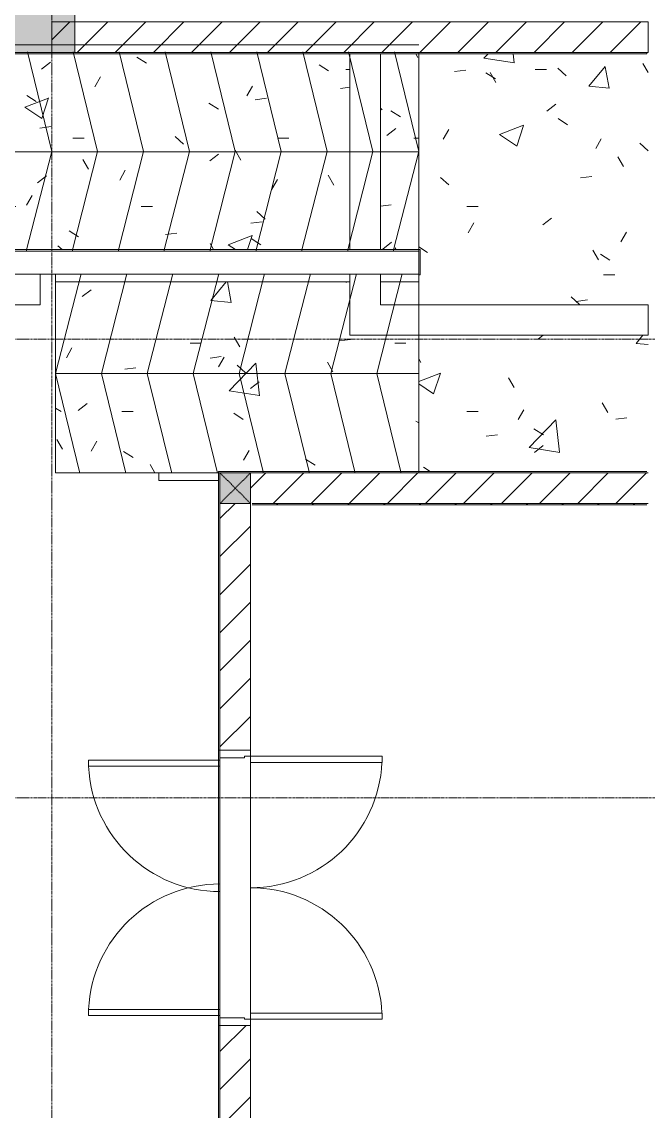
# Model space of a CAD drawing. Header units: millimetres. Extents: x 5357 to 259384, y -16348 to 109893.
# Drawn here: x 107957 to 112053, y 46387 to 53512 of the extents above; entities that cross this region are included whole.
import ezdxf

# ---------------------------------------------------------------- set-up
doc = ezdxf.new("R2010")
doc.units = ezdxf.units.MM
for name, pattern in [('Dash', [6, 3, -3]), ('Grid Line', [22.225, 12.7, -3.175, 3.175, -3.175]), ('IMPORT-Overhead', [3.96875, 2.38125, -1.5875])]:
    doc.linetypes.add(name, pattern=pattern)
for name, color, linetype, lineweight in [('0-1', 7, 'Continuous', 5), ('A-AREA-1', 30, 'IMPORT-Overhead', 9), ('A-CLNG-PATT', 13, 'Continuous', 9), ('A-DETL-GENF', 92, 'Continuous', 9), ('A-DETL-THIN', 151, 'Continuous', 9), ('A-DOOR', 31, 'Continuous', 9), ('A-DOOR-FRAM', 31, 'Continuous', 9), ('A-FLOR', 192, 'Continuous', 9), ('A-FLOR-HRAL', 11, 'Continuous', 9), ('A-FLOR-PATT', 8, 'Continuous', 9), ('A-WALL', 113, 'Continuous', 9), ('A-WALL-3', 113, 'Continuous', 18), ('A-WALL-PATT', 111, 'Continuous', 9), ('G-IMPT', 8, 'Continuous', 9), ('I-WALL-3', 2, 'Continuous', 18), ('M-EQPM', 50, 'Continuous', 9), ('S-COLS', 52, 'Continuous', 9), ('S-COLS-1', 253, 'Continuous', 5), ('S-COLS-2', 9, 'Continuous', 18), ('S-COLS-5', 52, 'Continuous', 18), ('S-COLS-6', 52, 'Dash', 9), ('S-COLS-HDLN', 52, 'Dash', 9), ('S-GRID-1', 1, 'Grid Line', 9)]:
    doc.layers.add(name, color=color, linetype=linetype, lineweight=lineweight)
pattern_1 = [(45, (0, 0), (-124.4508, 124.4508), [])]

# ---------------------------------------------------------------- blocks, each defined once
blk = doc.blocks.new('NCV_TKTC_KET CAU_rvt-1-TKCS_MB CẢNH QUAN CÂY XANH')
at = {"layer": 'S-COLS-1'}
blk.add_hatch(color=256, dxfattribs=at).paths.add_polyline_path([(107452.6, 53311.9), (108302.6, 53311.9), (108302.6, 53761.9), (107452.6, 53761.9)])
at = {"layer": 'S-COLS-2'}
for p, q in [((108302.6, 53311.9), (108302.6, 53761.9)), ((107452.6, 53311.9), (108302.6, 53311.9))]:
    blk.add_line(p, q, dxfattribs=at)
blk = doc.blocks.new('FD_07 - DIG_01-1800x2200-CỬA ĐI 2 CÁNH 2-2150809-TKCS_MB CẢNH QUAN CÂY XANH')
at = {"layer": 'A-DETL-GENF'}
for p, q in [((-835, 960), (-835, 100)), ((-795, 960), (-835, 960)), ((-795, 100), (-795, 960)), ((795, 100), (795, 960)), ((795, 960), (835, 960)), ((835, 960), (835, 100)), ((-835, 100), (-795, 100)), ((835, 100), (795, 100)), ((-860, -960), (-860, -100)), ((-860, -100), (-820, -100)), ((-820, -100), (-820, -960)), ((860, -100), (820, -100)), ((820, -100), (820, -960)), ((860, -960), (860, -100)), ((-820, -960), (-860, -960)), ((820, -960), (860, -960))]:
    blk.add_line(p, q, dxfattribs=at)
for centre, start, end in [((-835, 100), 0, 87.33412), ((835, 100), 92.66588, 180), ((-860, -100), 272.66588, 360), ((860, -100), 180, 267.33412)]:
    blk.add_arc(centre, 860, start, end, dxfattribs=at)
at = {"layer": 'A-DOOR'}
for p, q in [((850, 100), (-850, 100)), ((-860, -100), (860, -100))]:
    blk.add_line(p, q, dxfattribs=at)
at = {"layer": 'A-DOOR-FRAM'}
for p, q in [((-900, 100), (-850, 100)), ((-900, -100), (-900, 100)), ((-850, 100), (-850, -60)), ((850, 100), (900, 100)), ((850, -60), (850, 100)), ((900, 100), (900, -100)), ((-850, -60), (-860, -60)), ((-860, -60), (-860, -100)), ((860, -60), (850, -60)), ((860, -100), (860, -60)), ((-860, -100), (-900, -100)), ((900, -100), (860, -100))]:
    blk.add_line(p, q, dxfattribs=at)
blk = doc.blocks.new('Railing - Railing-1839545-TKCS_MB CẢNH QUAN CÂY XANH')
at = {"layer": 'A-FLOR-HRAL'}
for p, q in [((108852.6, 50511.9), (108852.6, 50561.9)), ((109242.6, 50561.9), (108852.6, 50561.9)), ((108852.6, 50511.9), (109242.6, 50511.9))]:
    blk.add_line(p, q, dxfattribs=at)
blk = doc.blocks.new('TKTC_XREF_251221_MB TANG 1 - TKTC_XREF_260130_MB TANG 1_dwg-4202109-TKCS_MB CẢNH QUAN CÂY XANH')
at = {"layer": 'G-IMPT'}
blk.add_line((-93899, -352648), (-93899, -354348), dxfattribs=at)
blk = doc.blocks.new('TKTC_XREF_251221_MB TANG 1 - TKTC_XREF_251221_MB TANG 1-2038492-TKCS_MB CẢNH QUAN CÂY XANH')
blk.add_blockref('TKTC_XREF_251221_MB TANG 1 - TKTC_XREF_260130_MB TANG 1_dwg-4202109-TKCS_MB CẢNH QUAN CÂY XANH', (169499.1, 384109.7))
blk = doc.blocks.new('G1_SOF - BO TRU - 200x200-3050151-TKCS_MB CẢNH QUAN CÂY XANH')
at = {"layer": 'S-COLS-HDLN'}
for p, q in [((-100, 100), (100, -100)), ((100, 100), (-100, -100))]:
    blk.add_line(p, q, dxfattribs=at)

msp = doc.modelspace()

# ---------------------------------------------------------------- hatches: boundary and pattern name
at = {"layer": 'A-CLNG-PATT'}
h = msp.add_hatch(dxfattribs=at)
h.set_pattern_fill('FP_16', color=256, style=0, pattern_type=2)
h.set_pattern_definition([(37.5, (0, 0), (-17.8824, 546.968), [7.376, -424.107, 7.376, -475.204, -461.289]), (37.5, (0, 0), (-17.8824, 546.968), [-914.063, 7.376, -453.913]), (7.5, (0, 0), (502.3874, 801.1234), [7.376, -225.398, 7.376, -381.526, -149.032]), (7.5, (0, 0), (502.3874, 801.1234), [-621.676, 7.376, -141.656]), (327.5, (-349.16, 0), (884.0133, 1.6066), [7.376, -134.559, 7.376, -503.591, -667.095]), (327.5, (-349.16, 0), (884.0133, 1.6066), [-652.902, 7.376, -659.719]), (317.5, (-349.16, 0), (853.3503, 249.1463), [7.376, -63.591, 7.376, -327.591, -383.225]), (317.5, (-349.16, 0), (853.3503, 249.1463), [-405.935, 7.376, -375.849])])
h.paths.add_polyline_path([(112252.6, 51661.9), (112852.6, 51661.9), (112852.6, 53361.9), (112252.6, 53361.9), (112252.6, 51704.7)])
h.paths.add_polyline_path([(110552.6, 51811.9), (110552.6, 51861.9), (110302.6, 51861.9), (110302.6, 51811.9), (110321.9, 51811.9)])
h.paths.add_polyline_path([(116005.3, 53061.9), (116252.6, 53062.4), (116252.6, 53361.9), (115952.6, 53361.9), (115952.6, 53061.9)])
h.paths.add_polyline_path([(112052.6, 53311.9), (112052.6, 53311.9), (112052.6, 53361.9)])
at = {"layer": 'A-FLOR-PATT'}
h = msp.add_hatch(dxfattribs=at)
h.set_pattern_fill('FP_54', color=256, style=0, pattern_type=2)
h.set_pattern_definition([(0, (361.26, 0), (1783.939, 447.04), [73.587, -1264.367, 73.587, -8400.122]), (0, (361.26, 0), (1783.939, 447.04), [-1411.542, -1264.367, 73.587, -2602.321, -4459.847]), (0, (361.26, 0), (1783.939, 447.04), [-5351.816, 73.587, -1264.367, 73.587, -3048.305]), (0, (361.26, 0), (1783.939, 447.04), [-6763.358, -818.382, 73.587, -2156.336]), (119.941, (1030.24, 223.5), (-1278.1943, 1325.0806), [73.718, -1266.61, -8488.752]), (119.941, (1030.24, 223.5), (-1278.1943, 1325.0806), [-1340.329, 73.718, -1266.611, -7148.423]), (119.941, (1030.24, 223.5), (-1278.1943, 1325.0806), [-2680.658, 73.718, -2606.94, -4467.764]), (119.941, (1030.24, 223.5), (-1278.1943, 1325.0806), [-5361.317, 73.718, -1266.611, -3127.435]), (119.941, (1030.24, 223.5), (-1278.1943, 1325.0806), [-6701.646, 73.718, -819.835, -2233.882]), (119.941, (1030.24, 223.5), (-1278.1943, 1325.0806), [-7595.2, 73.718, -2160.164]), (240.059, (1253.23, 1117.6), (-505.7228, -1772.1156), [73.718, -1266.61, -8488.752]), (240.059, (1253.23, 1117.6), (-505.7228, -1772.1156), [-1340.329, 73.718, -1266.611, -7148.423]), (240.059, (1253.23, 1117.6), (-505.7228, -1772.1156), [-2680.658, 73.718, -2606.94, -4467.764]), (240.059, (1253.23, 1117.6), (-505.7228, -1772.1156), [-5361.317, 73.718, -1266.611, -3127.435]), (240.059, (1253.23, 1117.6), (-505.7228, -1772.1156), [-6701.646, 73.718, -819.835, -2233.882]), (240.059, (1253.23, 1117.6), (-505.7228, -1772.1156), [-7595.2, 73.718, -2160.164])])
h.paths.add_polyline_path([(106252.5, 52021.9), (110102.6, 52021.9), (110102.6, 53301.9), (106242.5, 53301.9), (106242.5, 53311.9), (101752.6, 53311.9), (101752.6, 52021.9), (106242.5, 52021.9)])
h.paths.add_polyline_path([(110552.6, 52021.9), (110552.6, 53301.9), (110302.6, 53301.9), (110302.6, 52021.9)])
h = msp.add_hatch(dxfattribs=at)
h.set_pattern_fill('FP_55', color=256, style=0, pattern_type=2)
h.set_pattern_definition([(50.067, (361.3, 0), (1599.437, -140.254), [167.477, -1842.243]), (354.988, (361.3, 0), (-309.398, 1681.3), [133.798, -1471.776]), (100.427, (494.6, -11.7), (1290.039, 1541.03), [142.46, -1567.07]), (46.252, (361.3, 447), (2379.867, -369.962), [251.176, -2762.93]), (96.62, (559.6, 416.2), (2084.23, 2177.345), [213.7, -2350.715]), (351.164, (361.3, 447), (2084.21, 2177.36), [200.704, -2207.747]), (21.045, (584.3, 335.3), (1331.052, -899.942), [167.295, -1840.247]), (325.937, (584.3, 335.3), (542.58, 1620.853), [133.894, -1472.84]), (71.492, (695.2, 260.3), (1873.634, 720.914), [142.438, -1566.82]), (37.565, (361.26, 0), (27.121, 744.0844), [73.652, -1381.534, 73.652, -1421.708, -1478.621]), (37.565, (361.26, 0), (27.121, 744.0844), [-2950.546, 73.652, -1404.969]), (7.518, (361.3, 0), (586.618, 881.594), [73.59, -778.275, 73.59, -1346.928, -563.078]), (7.518, (361.3, 0), (586.618, 881.594), [-2272.384, 73.59, -489.488]), (327.439, (-136, 0), (1190.3834, -50.406), [73.638, -484.224, 73.638, -1666.892, -2309.549]), (327.439, (-136, 0), (1190.3834, -50.406), [-2298.391, 73.638, -2235.911]), (317.433, (-359, 0), (1300.459, 223.7655), [73.667, -651.841, 73.667, -1082.682, -1640.765]), (317.433, (-359, 0), (1300.459, 223.7655), [-1881.857, 73.667, -1567.098])])
h.paths.add_polyline_path([(106252.5, 52021.9), (110102.6, 52021.9), (110102.6, 53301.9), (106242.5, 53301.9), (106242.5, 53311.9), (101752.6, 53311.9), (101752.6, 52021.9), (106242.5, 52021.9)])
h.paths.add_polyline_path([(110552.6, 52021.9), (110552.6, 53301.9), (110302.6, 53301.9), (110302.6, 52021.9)])
h = msp.add_hatch(dxfattribs=at)
h.set_pattern_fill('FP_7', color=256, style=0, pattern_type=2)
h.set_pattern_definition([(0, (0, 0), (1788.16, 447.04), [73.762, -1267.358, 73.762, -1267.358, -7152.64]), (0, (0, 0), (1788.16, 447.04), [-2682.24, 73.762, -2608.478, 73.762, -1267.358, -3129.28]), (0, (0, 0), (1788.16, 447.04), [-6705.6, 73.762, -820.318, 73.762, -2161.438]), (120, (670.56, 223.5), (-1281.228, 1325.072), [73.762, -1267.358, 73.762, -8419.998]), (120, (670.56, 223.5), (-1281.228, 1325.072), [-1414.882, -1267.358, 73.762, -2608.478, -4470.4]), (120, (670.56, 223.5), (-1281.228, 1325.072), [-5364.48, 73.762, -1267.358, 73.762, -3055.518]), (120, (670.56, 223.5), (-1281.228, 1325.072), [-6779.362, -820.318, 73.762, -2161.438]), (240, (894.1, 1117.6), (-506.932, -1772.112), [73.762, -1267.358, 73.762, -8419.998]), (240, (894.1, 1117.6), (-506.932, -1772.112), [-1414.882, -1267.358, 73.762, -2608.478, -4470.4]), (240, (894.1, 1117.6), (-506.932, -1772.112), [-5364.48, 73.762, -1267.358, 73.762, -3055.518]), (240, (894.1, 1117.6), (-506.932, -1772.112), [-6779.362, -820.318, 73.762, -2161.438])])
h.paths.add_polyline_path([(111152.6, 50571.9), (112052.6, 50571.9), (112052.6, 53311.9), (112042.6, 53311.9), (112041.1, 53301.9), (110552.6, 53301.9), (110552.6, 52021.9), (110562.6, 52020.6), (110562.6, 51856.9), (110552.6, 51856.9), (110552.6, 51661.9), (112052.6, 51661.9), (112052.6, 51461.9), (110552.6, 51461.9), (110552.6, 50571.9)])
h = msp.add_hatch(dxfattribs=at)
h.set_pattern_fill('FP_47', color=256, style=0, pattern_type=2)
h.set_pattern_definition([(50, (0, 0), (1603.22, -140.263), [167.64, -1844.04]), (355, (0, 0), (-310.137, 1681.3), [134.112, -1475.232]), (100.451, (133.6, -11.7), (1293.095, 1541.026), [142.472, -1567.193]), (46.184, (0, 447), (2385.496, -369.976), [251.46, -2766.06]), (96.636, (198.8, 416.2), (2089.143, 2177.363), [213.71, -2350.79]), (351.184, (0, 447), (2089.165, 2177.343), [201.17, -2212.85]), (21, (223.5, 335.3), (1334.207, -899.933), [167.64, -1844.04]), (326, (223.5, 335.3), (543.858, 1620.856), [134.112, -1475.232]), (71.451, (334.7, 260.3), (1878.07, 720.907), [142.472, -1567.193]), (37.5, (0, 0), (27.1796, 744.0845), [73.762, -1383.589, 73.762, -1423.822, -1480.82]), (37.5, (0, 0), (27.1796, 744.0845), [-2954.934, 73.762, -1407.058]), (7.5, (0, 0), (588.013, 881.589), [73.762, -780.085, 73.762, -1350.061, -564.388]), (7.5, (0, 0), (588.013, 881.589), [-2277.669, 73.762, -490.626]), (327.5, (-498.45, 0), (1193.1998, -50.414), [73.762, -485.038, 73.762, -1669.694, -2313.432]), (327.5, (-498.45, 0), (1193.1998, -50.414), [-2302.256, 73.762, -2239.67]), (317.5, (-722, 0), (1303.538, 223.755), [73.762, -652.678, 73.762, -1084.072, -1642.872]), (317.5, (-722, 0), (1303.538, 223.755), [-1884.274, 73.762, -1569.11])])
h.paths.add_polyline_path([(111152.6, 50571.9), (112052.6, 50571.9), (112052.6, 53311.9), (112042.6, 53311.9), (112041.1, 53301.9), (110552.6, 53301.9), (110552.6, 52021.9), (110562.6, 52020.6), (110562.6, 51856.9), (110552.6, 51856.9), (110552.6, 51661.9), (112052.6, 51661.9), (112052.6, 51461.9), (110552.6, 51461.9), (110552.6, 50571.9)])
h = msp.add_hatch(dxfattribs=at)
h.set_pattern_fill('FP_50', color=256, style=0, pattern_type=2)
h.set_pattern_definition([(0, (681.4, 0), (1783.939, 447.04), [73.587, -1264.367, 73.587, -8400.122]), (0, (681.4, 0), (1783.939, 447.04), [-1411.542, -1264.367, 73.587, -2602.321, -4459.847]), (0, (681.4, 0), (1783.939, 447.04), [-5351.816, 73.587, -1264.367, 73.587, -3048.305]), (0, (681.4, 0), (1783.939, 447.04), [-6763.358, -818.382, 73.587, -2156.336]), (119.941, (1350.4, 223.5), (-1278.1943, 1325.0806), [73.718, -1266.61, -8488.752]), (119.941, (1350.4, 223.5), (-1278.1943, 1325.0806), [-1340.329, 73.718, -1266.611, -7148.423]), (119.941, (1350.4, 223.5), (-1278.1943, 1325.0806), [-2680.658, 73.718, -2606.94, -4467.764]), (119.941, (1350.4, 223.5), (-1278.1943, 1325.0806), [-5361.317, 73.718, -1266.611, -3127.435]), (119.941, (1350.4, 223.5), (-1278.1943, 1325.0806), [-6701.646, 73.718, -819.835, -2233.882]), (119.941, (1350.4, 223.5), (-1278.1943, 1325.0806), [-7595.2, 73.718, -2160.164]), (240.059, (1573.4, 1117.6), (-505.7228, -1772.1156), [73.718, -1266.61, -8488.752]), (240.059, (1573.4, 1117.6), (-505.7228, -1772.1156), [-1340.329, 73.718, -1266.611, -7148.423]), (240.059, (1573.4, 1117.6), (-505.7228, -1772.1156), [-2680.658, 73.718, -2606.94, -4467.764]), (240.059, (1573.4, 1117.6), (-505.7228, -1772.1156), [-5361.317, 73.718, -1266.611, -3127.435]), (240.059, (1573.4, 1117.6), (-505.7228, -1772.1156), [-6701.646, 73.718, -819.835, -2233.882]), (240.059, (1573.4, 1117.6), (-505.7228, -1772.1156), [-7595.2, 73.718, -2160.164])])
h.paths.add_polyline_path([(108177.6, 50561.9), (109242.6, 50561.9), (109242.6, 50571.9), (110552.6, 50571.9), (110552.6, 51461.9), (110102.6, 51461.9), (110102.6, 51811.9), (108177.6, 51811.9), (108177.6, 50718.4)])
h.paths.add_polyline_path([(110552.6, 51661.9), (110552.6, 51811.9), (110302.6, 51811.9), (110302.6, 51661.9)])
h = msp.add_hatch(dxfattribs=at)
h.set_pattern_fill('FP_51', color=256, style=0, pattern_type=2)
h.set_pattern_definition([(50.067, (681.4, 0), (1599.437, -140.254), [167.477, -1842.243]), (354.988, (681.4, 0), (-309.398, 1681.3), [133.798, -1471.776]), (100.427, (814.7, -11.7), (1290.039, 1541.03), [142.46, -1567.07]), (46.252, (681.4, 447), (2379.867, -369.962), [251.176, -2762.93]), (96.62, (879.7, 416.2), (2084.23, 2177.345), [213.7, -2350.715]), (351.164, (681.4, 447), (2084.21, 2177.36), [200.704, -2207.747]), (21.045, (904.4, 335.3), (1331.052, -899.942), [167.295, -1840.247]), (325.937, (904.4, 335.3), (542.58, 1620.853), [133.894, -1472.84]), (71.492, (1015.3, 260.3), (1873.634, 720.914), [142.438, -1566.82]), (37.565, (681.4, 0), (27.121, 744.0844), [73.652, -1381.534, 73.652, -1421.708, -1478.621]), (37.565, (681.4, 0), (27.121, 744.0844), [-2950.546, 73.652, -1404.969]), (7.518, (681.4, 0), (586.618, 881.594), [73.59, -778.275, 73.59, -1346.928, -563.078]), (7.518, (681.4, 0), (586.618, 881.594), [-2272.384, 73.59, -489.488]), (327.439, (184.14, 0), (1190.3834, -50.406), [73.638, -484.224, 73.638, -1666.892, -2309.549]), (327.439, (184.14, 0), (1190.3834, -50.406), [-2298.391, 73.638, -2235.911]), (317.433, (-38.9, 0), (1300.459, 223.7655), [73.667, -651.841, 73.667, -1082.682, -1640.765]), (317.433, (-38.9, 0), (1300.459, 223.7655), [-1881.857, 73.667, -1567.098])])
h.paths.add_polyline_path([(108177.6, 50561.9), (109242.6, 50561.9), (109242.6, 50571.9), (110552.6, 50571.9), (110552.6, 51461.9), (110102.6, 51461.9), (110102.6, 51811.9), (108177.6, 51811.9), (108177.6, 50718.4)])
h.paths.add_polyline_path([(110552.6, 51661.9), (110552.6, 51811.9), (110302.6, 51811.9), (110302.6, 51661.9)])
at = {"layer": 'A-WALL-PATT'}
h = msp.add_hatch(dxfattribs=at)
h.set_pattern_fill('FP_1', color=256, style=0, pattern_type=2)
h.set_pattern_definition(pattern_1)
h.paths.add_polyline_path([(108244, 53311.9), (112052.6, 53311.9), (112052.6, 53511.9), (108152.6, 53511.9), (108152.6, 53311.9)])
h = msp.add_hatch(dxfattribs=at)
h.set_pattern_fill('FP_1', color=256, style=0, pattern_type=2)
h.set_pattern_definition(pattern_1)
h.paths.add_polyline_path([(109452.6, 50361.9), (112052.6, 50361.9), (112052.6, 50561.9), (109452.6, 50561.9)])
h = msp.add_hatch(dxfattribs=at)
h.set_pattern_fill('FP_1', color=256, style=0, pattern_type=2)
h.set_pattern_definition(pattern_1)
h.paths.add_polyline_path([(109452.6, 46036.9), (109452.6, 46948.6), (109252.6, 46948.6), (109252.6, 46036.9)])
h.paths.add_polyline_path([(109412.6, 48748.6), (109452.6, 48748.6), (109452.6, 50361.9), (109252.6, 50361.9), (109252.6, 48748.6)])
h = msp.add_hatch(dxfattribs=at)
h.set_pattern_fill('FP_41', color=256, style=0, pattern_type=2)
h.set_pattern_definition([(45, (0, 0), (-116.67262, 116.67262), [])])
h.paths.add_polyline_path([(112052.6, 50351.9), (112052.6, 50361.9), (109462.6, 50361.9), (109462.6, 50351.9), (112042.6, 50351.9)])
at = {"layer": 'S-COLS-1'}
msp.add_hatch(color=256, dxfattribs=at).paths.add_polyline_path([(109252.6, 50361.9), (109452.6, 50361.9), (109452.6, 50561.9), (109252.6, 50561.9)])

# ---------------------------------------------------------------- linework, layer by layer
at = {"layer": 'A-AREA-1'}
for p, q in [((103652.6, 51861.9), (108177.6, 51861.9)), ((108177.6, 50561.9), (108177.6, 51861.9)), ((108852.6, 50561.9), (108177.6, 50561.9))]:
    msp.add_line(p, q, dxfattribs=at)
at = {"layer": 'A-DETL-THIN'}
for p, q in [((110552.6, 53311.9), (101752.6, 53311.9)), ((101752.6, 53311.9), (110552.6, 53311.9)), ((110552.6, 53361.9), (101952.6, 53361.9)), ((101952.6, 53361.9), (110552.6, 53361.9)), ((108152.6, 52663.9), (107993.3, 53315.9)), ((108452.6, 52663.9), (108293.3, 53315.9)), ((108752.6, 52663.9), (108593.3, 53315.9)), ((109052.6, 52663.9), (108893.3, 53315.9)), ((109352.6, 52663.9), (109193.3, 53315.9)), ((109652.6, 52663.9), (109493.3, 53315.9)), ((109952.6, 52663.9), (109793.3, 53315.9)), ((110252.6, 52663.9), (110093.3, 53315.9)), ((110552.6, 52663.9), (110393.3, 53315.9)), ((110552.6, 52011.9), (110552.6, 53311.9)), ((110552.6, 53311.9), (110552.6, 52011.9)), ((110552.6, 52661.9), (101752.6, 52661.9)), ((108152.6, 52663.9), (107986, 52011.9)), ((108452.6, 52663.9), (108286, 52011.9)), ((108752.6, 52663.9), (108586, 52011.9)), ((109052.6, 52663.9), (108886, 52011.9)), ((109352.6, 52663.9), (109186, 52011.9)), ((109652.6, 52663.9), (109486, 52011.9)), ((109952.6, 52663.9), (109786, 52011.9)), ((110252.6, 52663.9), (110086, 52011.9)), ((110552.6, 52663.9), (110386, 52011.9)), ((101752.6, 52011.9), (110552.6, 52011.9)), ((110552.6, 52011.9), (101752.6, 52011.9)), ((108177.6, 51211.9), (108344.2, 51863.9)), ((108177.6, 50561.9), (108177.6, 51861.9)), ((108252.6, 51861.9), (110552.6, 51861.9)), ((108252.6, 51861.9), (109952.6, 51861.9)), ((108477.6, 51211.9), (108644.2, 51863.9)), ((108777.6, 51211.9), (108944.2, 51863.9)), ((109077.6, 51211.9), (109244.2, 51863.9)), ((109377.6, 51211.9), (109544.2, 51863.9)), ((109677.6, 51211.9), (109844.2, 51863.9)), ((109977.6, 51211.9), (110144.2, 51863.9)), ((110277.6, 51211.9), (110444.2, 51863.9)), ((110552.6, 51861.9), (110552.6, 50561.9)), ((108177.6, 51211.9), (110552.6, 51211.9)), ((108177.6, 51211.9), (108336.9, 50559.9)), ((108477.6, 51211.9), (108636.9, 50559.9)), ((108777.6, 51211.9), (108936.9, 50559.9)), ((109077.6, 51211.9), (109236.9, 50559.9)), ((109377.6, 51211.9), (109536.9, 50559.9)), ((109677.6, 51211.9), (109836.9, 50559.9)), ((109977.6, 51211.9), (110136.9, 50559.9)), ((110277.6, 51211.9), (110436.9, 50559.9)), ((110552.6, 50561.9), (108177.6, 50561.9)), ((110552.6, 50561.9), (108252.6, 50561.9))]:
    msp.add_line(p, q, dxfattribs=at)
at = {"layer": 'A-FLOR'}
for p, q in [((108177.6, 50561.9), (108177.6, 51861.9)), ((108177.6, 51811.9), (110102.6, 51811.9)), ((110302.6, 51811.9), (110552.6, 51811.9)), ((110552.6, 51811.9), (110552.6, 51856.9)), ((108852.6, 50561.9), (108177.6, 50561.9))]:
    msp.add_line(p, q, dxfattribs=at)
at = {"layer": 'A-WALL'}
for p, q in [((110102.6, 52021.9), (110102.6, 53301.9)), ((110302.6, 53301.9), (110302.6, 52021.6)), ((101742.6, 52021.9), (110562.6, 52021.9)), ((101752.6, 52011.9), (110552.6, 52011.9)), ((110552.6, 51856.9), (110552.6, 52011.9)), ((110562.6, 52021.9), (110562.6, 51856.9)), ((101752.6, 51861.9), (110552.6, 51861.9)), ((108077.6, 51661.9), (108077.6, 51861.9)), ((110102.6, 51861.9), (110102.6, 51461.9)), ((110302.6, 51861.9), (110302.6, 51661.9)), ((110552.6, 51856.9), (110562.6, 51856.9)), ((108077.6, 51661.9), (106252.5, 51661.9)), ((110302.6, 51661.9), (112052.6, 51661.9)), ((112052.6, 51461.9), (112052.6, 51661.9)), ((112052.6, 51461.9), (110102.6, 51461.9)), ((109452.6, 48748.6), (109452.6, 50561.9)), ((109252.6, 50361.9), (109252.6, 48748.6)), ((109452.6, 50361.9), (109252.6, 50361.9)), ((109462.6, 50361.9), (112052.6, 50361.9)), ((109242.6, 46948.6), (109242.6, 48748.6)), ((109452.6, 48708.6), (109452.6, 46988.6)), ((109252.6, 45836.9), (109252.6, 46948.6)), ((109452.6, 46948.6), (109452.6, 45836.9))]:
    msp.add_line(p, q, dxfattribs=at)
at = {"layer": 'A-WALL-3'}
for p, q in [((112052.6, 53511.9), (108152.6, 53511.9)), ((108152.6, 53511.9), (108152.6, 53311.9)), ((112052.6, 53311.9), (112052.6, 53511.9)), ((106242.5, 53301.9), (112042.6, 53301.9)), ((112042.6, 53311.9), (106252.5, 53311.9)), ((108152.6, 53311.9), (112052.6, 53311.9)), ((112042.6, 53301.9), (112042.6, 53311.9)), ((112042.6, 50571.9), (109242.6, 50571.9)), ((109242.6, 50571.9), (109242.6, 48748.6)), ((109252.6, 50561.9), (112052.6, 50561.9)), ((109252.6, 50361.9), (109252.6, 50561.9)), ((109242.6, 48748.6), (109252.6, 48748.6)), ((109242.6, 46948.6), (109242.6, 46046.9)), ((109252.6, 46948.6), (109242.6, 46948.6))]:
    msp.add_line(p, q, dxfattribs=at)
at = {"layer": 'I-WALL-3'}
msp.add_line((109462.6, 50351.9), (112042.6, 50351.9), dxfattribs=at)
at = {"layer": 'S-COLS'}
for p, q in [((109452.6, 50361.9), (109452.6, 50561.9)), ((109252.6, 50361.9), (109452.6, 50361.9))]:
    msp.add_line(p, q, dxfattribs=at)
at = {"layer": 'S-COLS-5'}
for p, q in [((109452.6, 50561.9), (109252.6, 50561.9)), ((109252.6, 50561.9), (109252.6, 50361.9))]:
    msp.add_line(p, q, dxfattribs=at)
at = {"layer": 'S-GRID-1'}
for p, q in [((108152.6, 20960.6), (108152.6, 80482.7)), ((130319.3, 51436.9), (29351.8, 51436.9)), ((130319.3, 48436.9), (29351.8, 48436.9))]:
    msp.add_line(p, q, dxfattribs=at)

# ---------------------------------------------------------------- block references
at = {"layer": '0-1'}
msp.add_blockref('NCV_TKTC_KET CAU_rvt-1-TKCS_MB CẢNH QUAN CÂY XANH', (0, 0), dxfattribs=at)
at = {"layer": 'A-DOOR', "rotation": 90.00000000000007}
msp.add_blockref('FD_07 - DIG_01-1800x2200-CỬA ĐI 2 CÁNH 2-2150809-TKCS_MB CẢNH QUAN CÂY XANH', (109352.6, 47848.6), dxfattribs=at)
at = {"layer": 'A-FLOR-HRAL'}
msp.add_blockref('Railing - Railing-1839545-TKCS_MB CẢNH QUAN CÂY XANH', (0, 0), dxfattribs=at)
at = {"layer": 'M-EQPM'}
msp.add_blockref('TKTC_XREF_251221_MB TANG 1 - TKTC_XREF_251221_MB TANG 1-2038492-TKCS_MB CẢNH QUAN CÂY XANH', (33652.6, 17236.9), dxfattribs=at)
at = {"layer": 'S-COLS-6'}
msp.add_blockref('G1_SOF - BO TRU - 200x200-3050151-TKCS_MB CẢNH QUAN CÂY XANH', (109352.6, 50461.9), dxfattribs=at)

doc.saveas('drawing.dxf')
